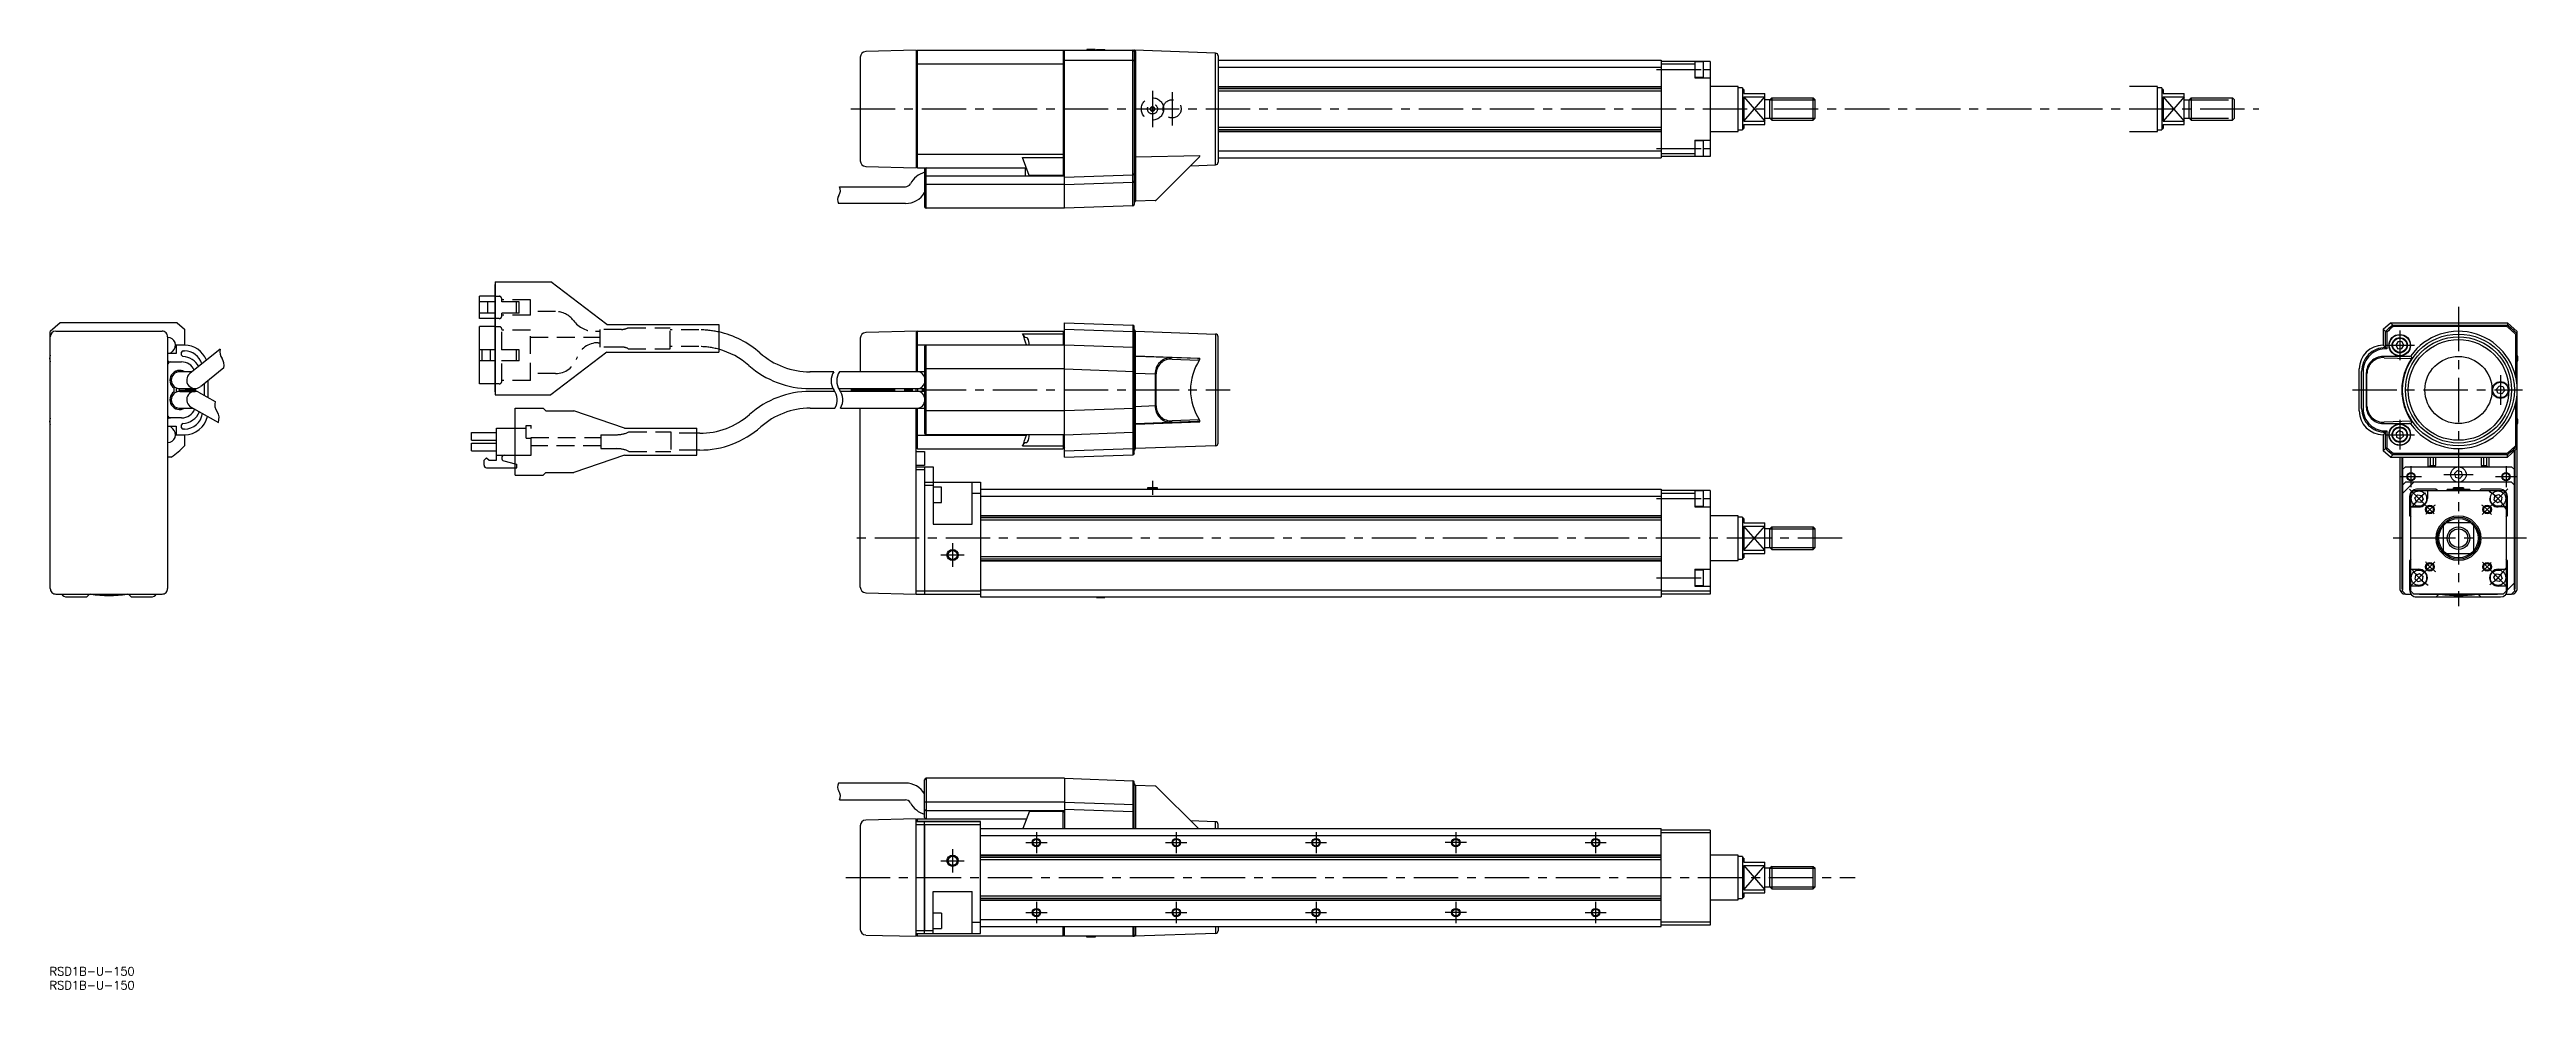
# Model space of a CAD drawing. Extents: x 0 to 886, y -8 to 328.
import ezdxf

# ---------------------------------------------------------------- set-up
doc = ezdxf.new("R2010")
doc.units = 0
doc.header["$LTSCALE"] = 0.5
for name, pattern in [('CENTER', [50.8, 31.75, -6.35, 6.35, -6.35]), ('DASHED', [19.05, 12.7, -6.35]), ('PHANTOM', [63.5, 31.75, -6.35, 6.35, -6.35, 6.35, -6.35])]:
    doc.linetypes.add(name, pattern=pattern)
for name, color, linetype in [('MSM_CENTER', 1, 'CENTER'), ('MSM_CONTINUOUS', 7, 'CONTINUOUS'), ('MSM_DASHED', 4, 'DASHED'), ('MSM_IMAGINARY', 6, 'PHANTOM'), ('MSM_NARROW', 5, 'CONTINUOUS'), ('MSM_PART_NUMBER', 7, 'CONTINUOUS')]:
    doc.layers.add(name, color=color, linetype=linetype)
doc.styles.get("Standard").update_dxf_attribs({"font": 'txt.shx', "height": 3, "bigfont": 'bigfont.shx'})

msp = doc.modelspace()

# ---------------------------------------------------------------- linework, layer by layer
at = {"layer": 'MSM_CENTER'}
for p, q in [((574.82, 320.99), (592.22, 320.99)), ((394.5, 313.39), (394.5, 300.31)), ((401.5, 312.84), (401.5, 300.92)), ((286.58, 306.85), (790.23, 306.85)), ((574.82, 292.71), (592.22, 292.71)), ((861.63, 236.07), (861.63, 129.07)), ((835.34, 222.37), (845.92, 222.37)), ((840.63, 227.66), (840.63, 217.08)), ((286.58, 206.37), (422.3, 206.37)), ((823.72, 206.37), (884.49, 206.37)), ((876.63, 211.66), (876.63, 201.08)), ((840.63, 195.66), (840.63, 185.08)), ((835.34, 190.37), (845.92, 190.37)), ((844.63, 179.16), (844.63, 171.58)), ((878.63, 179.16), (878.63, 171.58)), ((394.5, 173.87), (394.5, 168.87)), ((840.84, 175.37), (848.42, 175.37)), ((852.95, 162.05), (844.16, 170.84)), ((856.34, 176.12), (866.92, 176.12)), ((879.32, 171.06), (870.06, 161.8)), ((874.84, 175.37), (882.42, 175.37)), ((574.82, 167.52), (592.22, 167.52)), ((641.21, 153.37), (286.48, 153.37)), ((323, 151.56), (323, 143.18)), ((885.94, 153.37), (837.32, 153.37)), ((318.81, 147.37), (327.19, 147.37)), ((853.16, 144.9), (844.23, 135.97)), ((870.23, 144.78), (879.13, 135.88)), ((574.82, 139.23), (592.22, 139.23)), ((349.21, 44.5), (356.79, 44.5)), ((353, 48.29), (353, 40.71)), ((399.21, 44.5), (406.79, 44.5)), ((403, 48.29), (403, 40.71)), ((449.21, 44.5), (456.79, 44.5)), ((453, 48.29), (453, 40.71)), ((506.79, 44.5), (499.21, 44.5)), ((503, 48.29), (503, 40.71)), ((549.21, 44.5), (556.79, 44.5)), ((553, 48.29), (553, 40.71)), ((318.81, 38), (327.19, 38)), ((323, 42.19), (323, 33.81)), ((284.78, 32), (645.85, 32)), ((349.21, 19.5), (356.79, 19.5)), ((353, 23.29), (353, 15.71)), ((399.21, 19.5), (406.79, 19.5)), ((403, 23.29), (403, 15.71)), ((449.21, 19.5), (456.79, 19.5)), ((453, 23.29), (453, 15.71)), ((506.79, 19.5), (499.21, 19.5)), ((503, 23.29), (503, 15.71)), ((549.21, 19.5), (556.79, 19.5)), ((553, 23.29), (553, 15.71))]:
    msp.add_line(p, q, dxfattribs=at)
for radius, start, end in [(20, 126.21606, 146.00291), (20, 28.47773, 56.7106), (14.5, 125.11877, 144.05533), (14.5, 35.86848, 54.89611), (20, 213.83027, 237.33509), (14.5, 215.12577, 235.5238), (14.5, 305.11877, 323.76707), (20, 303.99132, 328.04326)]:
    msp.add_arc((861.63, 153.37), radius, start, end, dxfattribs=at)
at = {"layer": 'MSM_CONTINUOUS'}
for p, q in [((310, 327.85), (291.95, 327.37)), ((310.5, 327.85), (310, 327.35)), ((310, 327.85), (310, 285.85)), ((310.5, 285.85), (310.5, 327.85)), ((310.5, 327.85), (387.99, 327.85)), ((362.5, 327.85), (362.5, 283.05)), ((363, 327.35), (362.5, 327.85)), ((363, 271.35), (363, 327.85)), ((371, 328.1), (371, 327.85)), ((374, 328.1), (371, 328.1)), ((374, 328.1), (374, 327.85)), ((374.5, 328.1), (377.5, 328.1)), ((374.5, 327.85), (374.5, 328.1)), ((377.5, 327.85), (377.5, 328.1)), ((387.51, 327.85), (387.5, 327.85)), ((387.52, 272.2), (387.52, 327.85)), ((417.04, 326.83), (388.01, 327.85)), ((290, 325.38), (290, 288.32)), ((310.5, 323.01), (310, 322.84)), ((310.5, 323.01), (362.5, 323.01)), ((363, 322.84), (362.5, 323.01)), ((363, 324.34), (387.52, 324.34)), ((387.52, 324.34), (387.52, 324.34)), ((388, 327.35), (388, 272.7)), ((388.48, 327.36), (388.48, 273.86)), ((417.04, 286.86), (417.04, 326.83)), ((418, 325.83), (418, 287.86)), ((418, 324.35), (576.5, 324.35)), ((418, 321.85), (576.5, 321.85)), ((576.5, 324.35), (576.5, 289.35)), ((594, 323.85), (576.5, 323.85)), ((588.5, 322.85), (576.5, 322.85)), ((588.5, 323.85), (588.5, 317.99)), ((591.5, 323.74), (588.5, 323.74)), ((591.5, 323.74), (588.5, 323.74)), ((591.5, 323.74), (591.5, 318.24)), ((591.5, 320.99), (594, 320.99)), ((594, 323.85), (594, 289.85)), ((418, 314.93), (576.5, 314.93)), ((418, 314.79), (576.5, 314.79)), ((418, 314.2), (576.5, 314.2)), ((418, 313.37), (576.5, 313.37)), ((588.5, 318.24), (591.5, 318.24)), ((588.5, 318.24), (591.5, 318.24)), ((588.5, 317.99), (594, 317.99)), ((604, 314.85), (594, 314.85)), ((604, 306.85), (604, 314.85)), ((605.5, 314.35), (604, 314.35)), ((605.5, 314.35), (605.5, 299.35)), ((606, 313.85), (605.5, 313.85)), ((606, 313.85), (606, 312.35)), ((606, 312.35), (613.5, 312.35)), ((606, 311.18), (613.5, 311.18)), ((606, 311.18), (606, 302.52)), ((613.5, 301.35), (613.5, 312.35)), ((615.33, 310.17), (613.5, 310.17)), ((616, 310.85), (615.33, 310.17)), ((615.33, 303.52), (615.33, 310.17)), ((616, 310.85), (616, 302.85)), ((616, 310.85), (630.83, 310.85)), ((630.83, 302.85), (630.83, 310.85)), ((630.83, 310.85), (631.5, 310.17)), ((631.5, 303.52), (631.5, 310.17)), ((394.5, 307.71), (393.75, 307.28)), ((393.75, 307.28), (393.75, 306.41)), ((393.75, 306.41), (394.5, 305.98)), ((395.25, 307.28), (394.5, 307.71)), ((394.5, 305.98), (395.25, 306.41)), ((395.25, 306.41), (395.25, 307.28)), ((604, 298.85), (604, 306.85)), ((606, 302.52), (613.5, 302.52)), ((606, 301.35), (613.5, 301.35)), ((606, 301.35), (606, 299.85)), ((613.5, 303.52), (615.33, 303.52)), ((616, 302.85), (615.33, 303.52)), ((616, 302.85), (630.83, 302.85)), ((631.5, 303.52), (630.83, 302.85)), ((418, 300.33), (576.5, 300.33)), ((418, 299.49), (576.5, 299.49)), ((418, 298.91), (576.5, 298.91)), ((418, 298.76), (576.5, 298.76)), ((588.5, 295.71), (594, 295.71)), ((588.5, 295.71), (588.5, 289.85)), ((591.5, 295.46), (588.5, 295.46)), ((591.5, 295.46), (591.5, 289.96)), ((591.5, 292.71), (594, 292.71)), ((594, 298.85), (604, 298.85)), ((604, 299.35), (605.5, 299.35)), ((605.5, 299.85), (606, 299.85)), ((291.95, 286.32), (310, 285.85)), ((310.5, 290.68), (310, 290.85)), ((310, 286.35), (310.5, 285.85)), ((310.5, 290.68), (362.5, 290.68)), ((310.5, 285.85), (349.38, 285.85)), ((313, 285.35), (313, 271.85)), ((313.5, 271.35), (313.5, 285.85)), ((348.06, 289.48), (362.5, 289.48)), ((350.4, 283.05), (348.06, 289.48)), ((349, 285.85), (349, 282.85)), ((362.5, 290.68), (363, 290.85)), ((362.5, 289.48), (363, 289.81)), ((363, 283.55), (362.5, 283.05)), ((388.48, 289.77), (411.47, 290.19)), ((411.32, 289.77), (395.8, 274.25)), ((408.1, 286.55), (417.04, 286.86)), ((418, 291.85), (576.5, 291.85)), ((418, 289.35), (576.5, 289.35)), ((588.5, 290.85), (576.5, 290.85)), ((594, 289.85), (576.5, 289.85)), ((588.5, 289.96), (591.5, 289.96)), ((282.53, 279.05), (306.14, 279.05)), ((363, 279.85), (313, 279.85)), ((363, 282.85), (313.5, 282.85)), ((362.5, 283.05), (350.4, 283.05)), ((361.1, 282.85), (361.1, 283.05)), ((363, 282.48), (387.52, 283.33)), ((363, 279.84), (387.52, 280.7)), ((363, 279.85), (387.52, 280.7)), ((387.53, 283.33), (387.52, 283.33)), ((387.52, 280.7), (388, 280.7)), ((387.52, 280.7), (387.52, 280.7)), ((387.52, 280.7), (387.53, 280.7)), ((306.14, 273.05), (282.22, 273.05)), ((363, 271.35), (313.5, 271.35)), ((387.52, 272.2), (363, 271.35)), ((395.47, 274.11), (388.48, 273.86)), ((159.36, 239.87), (153.77, 239.87)), ((153.77, 231.87), (153.77, 239.87)), ((159.36, 245.07), (159.36, 204.67)), ((159.36, 245.07), (179.36, 245.07)), ((159.36, 205.67), (159.36, 244.07)), ((199.36, 229.82), (179.36, 245.07)), ((3.75, 230.37), (0.25, 227.25)), ((45.62, 230.37), (3.75, 230.37)), ((45.62, 230.37), (48.25, 228.13)), ((159.36, 237.87), (153.77, 237.87)), ((159.36, 233.87), (153.77, 233.87)), ((159.36, 231.87), (153.77, 231.87)), ((156.77, 233.87), (156.77, 237.87)), ((363, 182.37), (363, 230.37)), ((363, 230.37), (387.52, 229.52)), ((834.63, 228.13), (837.26, 230.37)), ((837.26, 230.37), (879.13, 230.37)), ((837.26, 230.37), (838.12, 229.52)), ((879.13, 230.37), (882.63, 227.25)), ((879.13, 230.37), (879.13, 229.52)), ((0.25, 135.37), (0.25, 227.25)), ((2.25, 227.37), (40.25, 227.37)), ((42.25, 225.38), (42.25, 135.37)), ((48.25, 222.37), (45.25, 222.37)), ((45.25, 222.37), (45.25, 219.37)), ((48.25, 228.13), (48.25, 222.37)), ((153.77, 208.52), (153.77, 229.02)), ((159.36, 229.02), (153.77, 229.02)), ((199.36, 229.82), (239.36, 229.82)), ((239.36, 229.82), (239.36, 219.92)), ((290, 224.9), (290, 212.87)), ((310.5, 227.37), (291.95, 226.9)), ((310.5, 227.37), (310, 226.87)), ((310, 226.87), (310, 212.87)), ((310, 222.37), (310.5, 222.54)), ((310.5, 212.87), (310.5, 227.37)), ((310.5, 227.37), (362.5, 227.37)), ((310.5, 222.54), (349.38, 222.54)), ((313, 221.88), (313, 190.87)), ((363, 222.37), (313.5, 222.37)), ((313.5, 190.37), (313.5, 222.37)), ((348.06, 226.39), (362.5, 226.39)), ((348.06, 226.39), (348.34, 225.84)), ((348.34, 225.84), (348.66, 225.44)), ((348.66, 225.44), (348.99, 225.22)), ((348.99, 225.22), (349.52, 225.15)), ((349.38, 222.37), (349.38, 222.54)), ((349.52, 225.15), (349.7, 225.04)), ((349.7, 225.04), (349.78, 224.94)), ((362.5, 227.37), (362.5, 222.37)), ((362.5, 227.37), (363, 226.87)), ((362.5, 226.39), (363, 226.01)), ((362.5, 225.17), (363, 224.67)), ((363, 228.13), (387.52, 227.27)), ((387.52, 221.52), (363, 222.37)), ((387.52, 229.52), (387.52, 183.23)), ((387.52, 229.52), (387.53, 229.52)), ((387.53, 227.27), (387.52, 227.27)), ((388, 183.65), (388, 229.02)), ((388.48, 227.36), (417.04, 226.36)), ((388.48, 185.39), (388.48, 227.36)), ((417.04, 226.36), (417.04, 186.39)), ((418, 187.39), (418, 225.36)), ((834.63, 228.13), (834.63, 222.37)), ((834.63, 228.13), (835.49, 227.27)), ((834.63, 222.37), (835.99, 221.02)), ((835.48, 221.52), (835.49, 221.52)), ((835.49, 221.52), (835.49, 227.27)), ((835.99, 227.06), (835.49, 227.27)), ((835.99, 227.06), (835.99, 221.02)), ((838.12, 229.52), (879.13, 229.52)), ((838.12, 229.52), (838.29, 229.02)), ((878.96, 229.02), (838.29, 229.02)), ((839.89, 223.61), (839.19, 222.35)), ((839.19, 222.35), (839.93, 221.11)), ((841.33, 223.64), (839.89, 223.61)), ((842.07, 222.4), (841.33, 223.64)), ((841.37, 221.14), (842.07, 222.4)), ((879.13, 229.52), (878.96, 229.02)), ((882.13, 226.19), (882.63, 226.39)), ((882.13, 212.85), (882.13, 226.19)), ((882.63, 135.37), (882.63, 227.25)), ((45.25, 219.37), (42.25, 219.37)), ((42.75, 216.37), (47.25, 216.37)), ((45.45, 212.67), (45.45, 213.2)), ((46.45, 212.87), (46.45, 213.37)), ((50.99, 212.87), (46.55, 212.87)), ((47.25, 218.86), (47.25, 219.87)), ((47.75, 220.37), (48.25, 220.37)), ((60.98, 220.95), (50.16, 212.21)), ((62.33, 214.33), (53.94, 207.54)), ((159.36, 220.77), (153.77, 220.77)), ((159.36, 216.77), (153.77, 216.77)), ((154.77, 216.77), (154.77, 220.77)), ((157.77, 216.77), (157.77, 220.77)), ((199.36, 219.92), (179.36, 204.67)), ((199.36, 219.92), (239.36, 219.92)), ((271.95, 212.87), (271.97, 212.87)), ((280.49, 212.87), (272, 212.87)), ((313, 212.87), (282.5, 212.87)), ((363.15, 213.87), (313, 213.87)), ((363, 213.88), (388, 213.01)), ((388.48, 218.57), (411.47, 217.77)), ((410.63, 217.58), (388.48, 218.36)), ((401.5, 217.42), (410.96, 217.08)), ((410.96, 217.08), (411.32, 217.14)), ((826.13, 198.87), (826.13, 213.87)), ((826.99, 199.73), (826.99, 213.02)), ((827.49, 213.02), (827.49, 199.73)), ((844.15, 218.36), (834.64, 218.36)), ((835.09, 217.91), (844.55, 217.58)), ((839.93, 221.11), (841.37, 221.14)), ((844.55, 218.57), (844.98, 217.77)), ((44.55, 205.75), (44.55, 207)), ((45.45, 205.67), (45.45, 207.08)), ((46.45, 205.87), (46.45, 206.88)), ((52.25, 206.12), (46.45, 206.12)), ((46.55, 206.87), (52.05, 206.87)), ((46.55, 205.87), (52.05, 205.87)), ((48.55, 206.62), (48.55, 206.87)), ((52.25, 206.62), (48.55, 206.62)), ((50.75, 206.62), (50.75, 206.12)), ((52.25, 206.88), (52.25, 205.87)), ((53.32, 205.59), (59.26, 202.27)), ((55.25, 208.6), (55.25, 204.51)), ((56.75, 203.67), (56.75, 209.82)), ((159.36, 208.52), (153.77, 208.52)), ((159.36, 204.67), (179.36, 204.67)), ((272, 206.87), (271.97, 206.87)), ((272, 206.87), (280.22, 206.87)), ((280.84, 205.87), (272, 205.87)), ((282.22, 206.87), (313, 206.87)), ((313, 205.87), (282.85, 205.87)), ((290, 205.87), (290, 206.87)), ((310, 205.87), (310, 206.87)), ((310.5, 206.87), (310.5, 205.87)), ((388, 212.38), (395.8, 212.11)), ((395.47, 212.12), (395.47, 200.63)), ((395.8, 200.63), (395.8, 212.12)), ((828.65, 212.36), (828.65, 200.39)), ((828.89, 200.63), (828.89, 212.12)), ((876.14, 207.77), (875.18, 206.65)), ((875.67, 205.25), (875.18, 206.65)), ((877.12, 204.98), (875.67, 205.25)), ((877.59, 207.5), (876.14, 207.77)), ((877.12, 204.98), (878.08, 206.1)), ((877.59, 207.5), (878.08, 206.1)), ((882.13, 206.37), (882.13, 206.37)), ((47.25, 196.37), (42.75, 196.37)), ((45.45, 199.55), (45.45, 200.08)), ((46.45, 199.38), (46.45, 199.88)), ((46.55, 199.87), (51.27, 199.87)), ((50.47, 200.32), (60.38, 194.78)), ((166.54, 175.88), (166.54, 199.88)), ((166.54, 199.88), (176.54, 199.88)), ((177.54, 198.88), (176.54, 199.88)), ((177.54, 198.88), (187.54, 198.88)), ((205.68, 192.68), (187.54, 198.88)), ((272.02, 199.87), (280.92, 199.87)), ((282.93, 199.87), (313, 199.87)), ((290, 135.84), (290, 199.62)), ((310, 133.37), (310, 199.62)), ((310.5, 185.37), (310.5, 199.87)), ((363.15, 198.87), (313, 198.87)), ((388, 199.74), (363, 198.87)), ((395.8, 200.64), (388, 200.37)), ((388.48, 194.39), (410.63, 195.16)), ((388.48, 194.18), (411.47, 194.98)), ((410.96, 195.66), (401.5, 195.33)), ((411.32, 195.61), (410.96, 195.66)), ((844.55, 195.16), (835.09, 194.83)), ((844.55, 194.18), (844.98, 194.98)), ((882.13, 186.56), (882.13, 199.9)), ((42.25, 193.37), (45.25, 193.37)), ((45.25, 193.37), (45.25, 190.37)), ((45.25, 190.37), (48.25, 190.37)), ((47.25, 192.87), (47.25, 193.89)), ((48.25, 192.37), (47.75, 192.37)), ((48.25, 190.37), (48.25, 186.37)), ((150.91, 191.12), (159.91, 191.12)), ((150.91, 188.42), (150.91, 191.12)), ((150.91, 188.42), (159.91, 188.42)), ((150.91, 184.64), (150.91, 187.34)), ((150.91, 187.34), (159.91, 187.34)), ((159.91, 192.74), (166.54, 192.74)), ((159.91, 181.22), (159.91, 192.74)), ((205.68, 192.68), (231.54, 192.68)), ((231.54, 183.08), (231.54, 192.68)), ((232.55, 190.88), (231.54, 190.88)), ((310, 190.38), (310.5, 190.21)), ((310.5, 190.21), (349.38, 190.21)), ((363, 190.37), (313.5, 190.37)), ((348.06, 186.36), (348.34, 186.91)), ((348.06, 186.36), (362.5, 186.36)), ((348.34, 186.91), (348.66, 187.31)), ((348.66, 187.31), (348.99, 187.53)), ((348.99, 187.53), (349.52, 187.6)), ((349.38, 190.21), (349.38, 190.37)), ((349.52, 187.6), (349.7, 187.71)), ((349.7, 187.71), (349.78, 187.81)), ((362.5, 190.37), (362.5, 185.37)), ((363, 188.07), (362.5, 187.57)), ((363, 186.74), (362.5, 186.36)), ((363, 190.37), (387.52, 191.23)), ((417.04, 186.39), (388.48, 185.39)), ((835.99, 191.73), (834.63, 190.37)), ((834.63, 190.37), (834.63, 184.62)), ((834.64, 194.39), (844.15, 194.39)), ((835.49, 191.23), (835.48, 191.23)), ((835.49, 185.48), (835.49, 191.23)), ((835.99, 191.73), (835.99, 185.69)), ((840.44, 191.8), (839.29, 190.92)), ((839.29, 190.92), (839.49, 189.49)), ((839.49, 189.49), (840.83, 188.94)), ((841.77, 191.26), (840.44, 191.8)), ((840.83, 188.94), (841.97, 189.83)), ((841.97, 189.83), (841.77, 191.26)), ((882.13, 186.56), (882.63, 186.36)), ((43.53, 182.37), (42.25, 182.37)), ((150.91, 184.64), (159.91, 184.64)), ((156.31, 182.12), (155.41, 181.22)), ((155.41, 179.42), (155.41, 181.22)), ((156.31, 182.12), (157.21, 181.22)), ((156.31, 178.52), (166.54, 178.52)), ((157.21, 181.22), (159.91, 181.22)), ((159.91, 183.02), (166.54, 183.02)), ((162.47, 181.02), (166.54, 179.98)), ((205.68, 183.08), (187.54, 176.88)), ((205.68, 183.08), (231.54, 183.08)), ((232.55, 184.88), (231.54, 184.88)), ((310, 185.87), (310.5, 185.37)), ((310, 184.37), (313, 184.37)), ((313, 179.37), (310, 179.37)), ((310, 178.87), (316, 178.87)), ((310, 177.87), (313, 177.87)), ((310.5, 185.37), (362.5, 185.37)), ((313, 184.37), (313, 179.37)), ((313, 178.87), (313, 133.37)), ((316, 178.87), (316, 158.37)), ((363, 185.87), (362.5, 185.37)), ((363, 185.87), (363, 185.87)), ((363, 184.62), (387.52, 185.48)), ((363, 182.37), (387.52, 183.23)), ((387.52, 185.48), (387.53, 185.48)), ((387.53, 183.23), (387.52, 183.23)), ((834.63, 184.62), (835.49, 185.48)), ((837.26, 182.37), (834.63, 184.62)), ((835.99, 185.69), (835.49, 185.48)), ((837.26, 182.37), (838.12, 183.23)), ((837.26, 182.37), (879.13, 182.37)), ((838.29, 183.73), (838.12, 183.23)), ((879.13, 183.23), (838.12, 183.23)), ((838.29, 183.73), (878.96, 183.73)), ((840.63, 182.37), (840.63, 135.37)), ((841.53, 135.27), (841.53, 182.37)), ((841.55, 182.37), (841.55, 179.41)), ((841.55, 179.41), (841.59, 179.37)), ((841.55, 179.41), (841.63, 179.41)), ((841.59, 179.37), (841.59, 171.37)), ((841.63, 179.37), (841.59, 179.37)), ((841.63, 134.37), (841.63, 182.37)), ((841.63, 177.87), (842.63, 178.87)), ((842.63, 178.87), (880.63, 178.87)), ((850.63, 182.37), (850.63, 178.87)), ((851.58, 179.37), (851.08, 178.87)), ((851.58, 179.37), (851.58, 182.37)), ((851.58, 179.37), (853.58, 179.37)), ((852.58, 182.37), (852.58, 179.37)), ((853.13, 178.87), (853.13, 179.37)), ((853.58, 179.37), (853.58, 182.37)), ((861.22, 177.54), (860.19, 176.47)), ((861.22, 177.54), (862.65, 177.19)), ((863.07, 175.78), (862.65, 177.19)), ((869.68, 182.37), (869.68, 179.37)), ((869.68, 179.37), (871.68, 179.37)), ((870.13, 179.37), (870.13, 178.87)), ((870.68, 179.37), (870.68, 182.37)), ((871.68, 182.37), (871.68, 179.37)), ((871.68, 179.37), (872.18, 178.87)), ((872.63, 178.87), (872.63, 182.37)), ((878.96, 183.73), (879.13, 183.23)), ((882.63, 185.5), (879.13, 182.37)), ((879.13, 182.37), (879.13, 183.23)), ((880.63, 178.87), (881.63, 177.87)), ((881.63, 184.61), (881.64, 134.37)), ((881.63, 179.41), (881.71, 179.41)), ((881.67, 179.37), (881.63, 179.37)), ((881.67, 179.37), (881.71, 179.41)), ((881.67, 171.37), (881.67, 179.37)), ((881.71, 179.41), (881.71, 184.68)), ((881.73, 184.7), (881.73, 135.27)), ((166.54, 175.88), (176.54, 175.88)), ((177.54, 176.88), (176.54, 175.88)), ((177.54, 176.88), (187.54, 176.88)), ((313, 173.37), (333, 173.37)), ((313, 172.37), (316, 172.37)), ((319, 171.62), (316, 171.62)), ((319, 166.12), (319, 171.62)), ((330, 158.37), (330, 173.37)), ((333, 169.37), (330, 169.37)), ((333, 173.37), (333, 132.37)), ((333, 170.87), (576.5, 170.87)), ((333, 168.37), (576.5, 168.37)), ((391.83, 170.87), (392.7, 170.97)), ((396.3, 171.37), (392.7, 171.37)), ((392.7, 171.37), (392.7, 170.97)), ((392.7, 170.97), (396.3, 170.97)), ((396.3, 170.97), (396.3, 171.37)), ((396.3, 170.97), (397.17, 170.87)), ((576.5, 170.87), (576.5, 132.37)), ((594, 170.37), (576.5, 170.37)), ((588.5, 169.37), (576.5, 169.37)), ((588.5, 170.37), (588.5, 164.52)), ((591.5, 170.27), (588.5, 170.27)), ((591.5, 170.27), (591.5, 164.77)), ((594, 170.37), (594, 133.37)), ((841.59, 171.37), (841.55, 171.33)), ((841.55, 171.33), (841.55, 135.29)), ((841.63, 171.33), (841.55, 171.33)), ((841.59, 171.37), (841.63, 171.37)), ((845.64, 173.37), (841.63, 169.37)), ((841.63, 172.37), (842.63, 173.37)), ((845.63, 173.37), (842.63, 173.37)), ((844.13, 168.37), (844.13, 161.46)), ((844.63, 169.37), (845.63, 170.37)), ((844.63, 134.37), (844.63, 169.37)), ((880.63, 173.37), (845.63, 173.37)), ((845.63, 170.37), (877.63, 170.37)), ((846.03, 167.76), (846.97, 168.9)), ((853.55, 170.87), (846.63, 170.87)), ((846.97, 168.9), (848.43, 168.66)), ((848.43, 168.66), (848.95, 167.27)), ((850.49, 170.37), (850.49, 167.52)), ((854.13, 170.37), (853.69, 170.82)), ((857.63, 170.72), (859.83, 170.97)), ((857.67, 170.37), (857.63, 170.72)), ((865.63, 170.72), (857.63, 170.72)), ((859.83, 170.97), (859.83, 171.37)), ((863.43, 171.37), (859.83, 171.37)), ((863.43, 170.97), (859.83, 170.97)), ((860.19, 176.47), (860.61, 175.06)), ((862.05, 174.71), (860.61, 175.06)), ((863.07, 175.78), (862.05, 174.71)), ((863.43, 171.37), (863.43, 170.97)), ((863.43, 170.97), (865.63, 170.72)), ((865.63, 170.72), (865.59, 170.37)), ((869.13, 170.37), (869.57, 170.82)), ((876.63, 170.87), (869.71, 170.87)), ((874.39, 167), (874.63, 168.46)), ((874.63, 168.46), (876.02, 168.97)), ((876.02, 168.97), (877.16, 168.03)), ((877.63, 170.37), (878.63, 169.37)), ((878.63, 169.37), (878.63, 134.37)), ((879.13, 161.46), (879.13, 168.37)), ((881.63, 172.37), (880.63, 173.37)), ((881.67, 171.37), (881.63, 171.37)), ((881.71, 171.33), (881.63, 171.33)), ((881.71, 171.33), (881.67, 171.37)), ((881.71, 135.29), (881.71, 175.37)), ((316, 166.12), (319, 166.12)), ((333, 161.46), (576.5, 161.46)), ((333, 161.32), (576.5, 161.32)), ((333, 160.73), (576.5, 160.73)), ((333, 159.89), (576.5, 159.89)), ((588.5, 164.77), (591.5, 164.77)), ((588.5, 164.52), (594, 164.52)), ((591.5, 167.52), (594, 167.52)), ((604, 161.37), (594, 161.37)), ((604, 145.37), (604, 161.37)), ((605.5, 160.87), (604, 160.87)), ((605.5, 160.87), (605.5, 145.87)), ((606, 160.37), (605.5, 160.37)), ((606, 160.37), (606, 158.87)), ((844.18, 161.31), (844.62, 160.87)), ((844.19, 161.32), (844.63, 160.87)), ((847.48, 164.51), (844.62, 164.51)), ((847.49, 164.52), (844.63, 164.52)), ((846.55, 166.38), (846.03, 167.76)), ((848, 166.13), (846.55, 166.38)), ((848.95, 167.27), (848, 166.13)), ((875.53, 166.06), (874.39, 167)), ((876.91, 166.57), (875.53, 166.06)), ((878.63, 164.52), (875.77, 164.52)), ((877.16, 168.03), (876.91, 166.57)), ((878.63, 160.87), (879.07, 161.32)), ((316, 158.37), (330, 158.37)), ((606, 158.87), (613.5, 158.87)), ((606, 157.7), (613.5, 157.7)), ((606, 157.7), (606, 149.04)), ((613.5, 147.87), (613.5, 158.87)), ((615.33, 156.7), (613.5, 156.7)), ((616, 157.37), (615.33, 156.7)), ((615.33, 150.05), (615.33, 156.7)), ((616, 157.37), (616, 149.37)), ((616, 157.37), (630.83, 157.37)), ((630.83, 149.37), (630.83, 157.37)), ((630.83, 157.37), (631.5, 156.7)), ((631.5, 150.05), (631.5, 156.7)), ((856.13, 157.7), (856.13, 149.04)), ((865.96, 158.87), (857.3, 158.87)), ((867.13, 149.04), (867.13, 157.7)), ((333, 146.85), (576.5, 146.85)), ((333, 146.02), (576.5, 146.02)), ((333, 145.43), (576.5, 145.43)), ((333, 145.29), (576.5, 145.29)), ((588.5, 142.23), (594, 142.23)), ((588.5, 142.23), (588.5, 136.23)), ((591.5, 141.98), (588.5, 141.98)), ((591.5, 141.98), (588.5, 141.98)), ((591.5, 141.98), (591.5, 136.48)), ((591.5, 141.98), (591.5, 136.48)), ((594, 145.37), (604, 145.37)), ((604, 145.87), (605.5, 145.87)), ((605.5, 146.37), (606, 146.37)), ((606, 149.04), (613.5, 149.04)), ((606, 147.87), (613.5, 147.87)), ((606, 147.87), (606, 146.37)), ((613.5, 150.05), (615.33, 150.05)), ((616, 149.37), (615.33, 150.05)), ((616, 149.37), (630.83, 149.37)), ((631.5, 150.05), (630.83, 149.37)), ((844.13, 145.29), (844.13, 134.87)), ((844.63, 145.87), (844.19, 145.43)), ((844.63, 142.23), (847.49, 142.23)), ((857.3, 147.87), (865.96, 147.87)), ((875.77, 142.23), (878.63, 142.23)), ((879.07, 145.43), (878.63, 145.87)), ((879.13, 134.87), (879.13, 145.29)), ((2.25, 133.37), (40.25, 133.37)), ((13.89, 133.02), (13.31, 132.43)), ((29.19, 132.43), (28.61, 133.02)), ((291.95, 133.85), (310, 133.37)), ((333, 134.37), (310, 134.37)), ((310, 133.37), (333, 133.37)), ((333, 134.87), (576.5, 134.87)), ((594, 134.37), (576.5, 134.37)), ((594, 133.37), (576.5, 133.37)), ((588.5, 136.48), (591.5, 136.48)), ((588.5, 136.48), (591.5, 136.48)), ((588.5, 136.23), (594, 136.23)), ((841.63, 134.37), (842.63, 133.37)), ((842.63, 133.37), (844.65, 133.37)), ((847.49, 136.23), (844.63, 136.23)), ((845.63, 133.37), (844.63, 134.37)), ((877.63, 133.37), (845.63, 133.37)), ((846.1, 138.72), (846.35, 140.17)), ((847.24, 137.78), (846.1, 138.72)), ((846.35, 140.17), (847.74, 140.69)), ((848.63, 138.29), (847.24, 137.78)), ((847.63, 133.37), (875.63, 133.37)), ((847.74, 140.69), (848.87, 139.75)), ((848.87, 139.75), (848.63, 138.29)), ((853.69, 132.43), (854.27, 133.02)), ((855.32, 133.27), (854.72, 133.27)), ((854.82, 133.3), (855.15, 133.3)), ((868.55, 133.27), (867.94, 133.27)), ((868.12, 133.3), (868.44, 133.3)), ((868.99, 133.02), (869.57, 132.43)), ((874.32, 139.48), (875.26, 140.62)), ((874.83, 138.09), (874.32, 139.48)), ((876.29, 137.85), (874.83, 138.09)), ((875.26, 140.62), (876.71, 140.37)), ((878.63, 136.23), (875.77, 136.23)), ((877.23, 138.99), (876.29, 137.85)), ((876.71, 140.37), (877.23, 138.99)), ((878.63, 134.37), (877.63, 133.37)), ((878.63, 133.37), (880.63, 133.37)), ((879.14, 134.87), (881.64, 137.37)), ((881.63, 134.37), (880.63, 133.37)), ((6.25, 132.37), (13.17, 132.37)), ((29.33, 132.37), (36.25, 132.37)), ((333, 132.37), (576.5, 132.37)), ((374.5, 132.37), (374.5, 132.12)), ((374.5, 132.12), (374.5, 132.37)), ((374.5, 132.12), (377.5, 132.12)), ((377.5, 132.12), (374.5, 132.12)), ((377.5, 132.37), (377.5, 132.12)), ((377.5, 132.12), (377.5, 132.37)), ((387.51, 132.37), (387.5, 132.37)), ((846.63, 132.37), (876.63, 132.37)), ((306.14, 65.8), (282.22, 65.8)), ((313, 53.5), (313, 67)), ((363, 67.5), (313.5, 67.5)), ((313.5, 67.5), (313.5, 53)), ((363, 67.5), (387.52, 66.64)), ((363, 67.5), (363, 49.5)), ((387.52, 66.64), (387.52, 49.5)), ((388, 49.5), (388, 66.14)), ((395.47, 64.74), (388.48, 64.98)), ((388.48, 64.98), (388.48, 49.5)), ((410.9, 49.5), (395.8, 64.59)), ((282.53, 59.8), (306.14, 59.8)), ((363, 59), (313, 59)), ((313.5, 56), (363, 56)), ((350.47, 55.8), (348.18, 49.5)), ((350.47, 55.8), (362.5, 55.8)), ((361.1, 56), (361.1, 55.8)), ((362.5, 49.5), (362.5, 55.8)), ((362.5, 55.8), (363, 55.3)), ((363, 59.01), (388, 58.13)), ((387.52, 55.51), (363, 56.37)), ((290, 50.53), (290, 13.47)), ((310, 53), (291.95, 52.53)), ((310, 11), (310, 53)), ((310, 52.5), (310.5, 53)), ((333, 52), (310, 52)), ((310, 52), (333, 52)), ((310, 51), (333, 51)), ((310.5, 53), (349.46, 53)), ((310.5, 52), (310.5, 53)), ((313, 12), (313, 52)), ((313, 51), (313, 13)), ((333, 12), (333, 52)), ((333, 49.5), (576.5, 49.5)), ((333, 47), (576.5, 47)), ((417.04, 51.99), (408.1, 52.3)), ((417.04, 49.5), (417.04, 51.99)), ((418, 49.5), (418, 50.99)), ((576.5, 14.5), (576.5, 49.5)), ((594, 49), (576.5, 49)), ((594, 48), (576.5, 48)), ((594, 49), (594, 15)), ((333, 40.08), (576.5, 40.08)), ((333, 39.94), (576.5, 39.94)), ((333, 39.36), (576.5, 39.36)), ((333, 38.52), (576.5, 38.52)), ((604, 40), (594, 40)), ((604, 24), (604, 40)), ((605.5, 39.5), (604, 39.5)), ((605.5, 39.5), (605.5, 24.5)), ((606, 39), (605.5, 39)), ((606, 39), (606, 37.5)), ((606, 37.5), (613.5, 37.5)), ((606, 36.33), (613.5, 36.33)), ((606, 36.33), (606, 27.67)), ((613.5, 26.5), (613.5, 37.5)), ((616, 36), (615.33, 35.32)), ((616, 36), (616, 28)), ((616, 36), (630.83, 36)), ((630.83, 28), (630.83, 36)), ((630.83, 36), (631.5, 35.32)), ((316, 27), (330, 27)), ((316, 12), (316, 27)), ((330, 12), (330, 27)), ((606, 27.67), (613.5, 27.67)), ((615.33, 35.32), (613.5, 35.32)), ((613.5, 28.68), (615.33, 28.68)), ((615.33, 28.68), (615.33, 35.32)), ((616, 28), (615.33, 28.68)), ((616, 28), (630.83, 28)), ((631.5, 28.68), (630.83, 28)), ((631.5, 28.68), (631.5, 35.32)), ((319, 19.25), (316, 19.25)), ((319, 19.25), (319, 13.75)), ((333, 25.48), (576.5, 25.48)), ((333, 24.64), (576.5, 24.64)), ((333, 24.06), (576.5, 24.06)), ((333, 23.92), (576.5, 23.92)), ((594, 24), (604, 24)), ((604, 24.5), (605.5, 24.5)), ((605.5, 25), (606, 25)), ((606, 26.5), (613.5, 26.5)), ((606, 26.5), (606, 25)), ((291.95, 11.47), (310, 11)), ((316, 13), (310, 13)), ((310, 12), (333, 12)), ((310.5, 11), (310, 11.5)), ((310.5, 11), (310.5, 12)), ((362.5, 11), (310.5, 11)), ((316, 13.75), (319, 13.75)), ((330, 16), (333, 16)), ((333, 17), (576.5, 17)), ((333, 14.5), (576.5, 14.5)), ((362.5, 11), (362.5, 14.5)), ((363, 11.5), (362.5, 11)), ((363, 11), (363, 14.5)), ((388.01, 11), (363, 11)), ((371, 10.75), (371, 11)), ((374, 10.75), (371, 10.75)), ((374, 11), (374, 10.75)), ((387.52, 14.5), (387.51, 11)), ((388, 11.5), (388, 14.5)), ((417.04, 12.01), (388.01, 11)), ((388.48, 14.5), (388.48, 11.49)), ((417.04, 14.5), (417.04, 12.01)), ((418, 14.5), (418, 13.01)), ((594, 16), (576.5, 16)), ((594, 15), (576.5, 15))]:
    msp.add_line(p, q, dxfattribs=at)
for centre, radius in [((394.5, 306.85), 0.75), ((840.63, 222.37), 3.85), ((840.63, 222.37), 3.75), ((840.63, 222.37), 2.75), ((840.63, 222.37), 2.55), ((861.63, 206.37), 19.99), ((861.63, 206.37), 18.99), ((861.63, 206.37), 18), ((861.63, 206.37), 12), ((876.63, 206.37), 3), ((876.63, 206.37), 2.75), ((840.63, 190.37), 3.85), ((840.63, 190.37), 3.75), ((840.63, 190.37), 2.75), ((840.63, 190.37), 2.55), ((861.63, 176.12), 2.75), ((844.63, 175.37), 1.23), ((847.49, 167.52), 2.75), ((875.77, 167.52), 2.75), ((878.63, 175.37), 1.23), ((851.38, 163.63), 1.23), ((861.63, 153.37), 8), ((861.63, 153.37), 7.5), ((861.63, 153.37), 7), ((871.88, 163.63), 1.23), ((861.63, 153.37), 4), ((323, 147.37), 1.62), ((847.49, 139.23), 2.75), ((851.38, 143.12), 1.23), ((871.88, 143.12), 1.23), ((875.77, 139.23), 2.75), ((353, 44.5), 1.23), ((403, 44.5), 1.23), ((453, 44.5), 1.23), ((503, 44.5), 1.23), ((553, 44.5), 1.23), ((323, 38), 1.62), ((353, 19.5), 1.23), ((403, 19.5), 1.23), ((453, 19.5), 1.23), ((503, 19.5), 1.23), ((553, 19.5), 1.23)]:
    msp.add_circle(centre, radius, dxfattribs=at)
for centre, radius, start, end in [((387.5, 327.35), 0.5, 0.96385, 88.57922), ((387.64, 327.35), 0.495, 29.69669, 89.91419), ((388, 327.73), 0.121, 64.89799, 91.56142), ((387.99, 327.34), 0.51, 88.19389, 89.991), ((387.74, 326.79), 1.09, 56.26887, 76.15973), ((387.98, 327.75), 0.105, 353.66504, 51.37115), ((292, 325.38), 2, 91.5, 180), ((387.51, 323.84), 0.5, 8.44663, 88.57922), ((388.46, 327.35), 0.455, 147.68485, 180.87931), ((386.84, 327.78), 1.24, 351.48408, 358.19729), ((388.5, 327.86), 0.502, 211.62904, 268.27054), ((388, 327.36), 0.482, 0.18847, 44.49692), ((417, 325.83), 1, 0.00007, 87.99997), ((292, 288.32), 2, 180, 268.5), ((315.37, 276.05), 8.5, 106.168, 151.56311), ((313.5, 285.35), 0.5, 90, 180), ((387.5, 283.83), 0.5, 272.86849, 359.8068), ((388.46, 289.31), 0.457, 86.45668, 173.79002), ((411.02, 290.11), 0.455, 311.3138, 10.42688), ((417, 287.86), 1, 272, 0), ((306.14, 281.05), 2, 270, 331.56311), ((306.14, 281.05), 8, 270, 329.12384), ((313.5, 282.35), 0.5, 90, 180), ((387.5, 281.2), 0.5, 272.86849, 359.8068), ((313.5, 271.85), 0.5, 180, 270), ((387.5, 272.7), 0.5, 272, 0), ((388.5, 273.36), 0.5, 92, 180), ((395.45, 274.61), 0.5, 272, 315), ((2.25, 225.38), 2, 89.99187, 179.97763), ((40.25, 225.38), 2, 359.99187, 90.00813), ((42.25, 222.37), 2.8, 309.86834, 90.00001), ((48.25, 213.87), 8.5, 21.84546, 90), ((232.28, 194.87), 33, 48.59038, 77.60702), ((292, 224.9), 2, 91.5, 180), ((313.5, 221.87), 0.5, 90, 180), ((317.53, 213.76), 33.04, 15.40908, 22.47585), ((346.67, 222.83), 3.76, 353.03387, 34.11798), ((387.5, 229.02), 0.5, 0.04086, 87.9593), ((387.59, 226.78), 0.498, 34.12667, 98.13514), ((387.5, 221.02), 0.5, 0, 88), ((388.5, 227.86), 0.5, 180, 268), ((417, 225.36), 1, 0, 88), ((834.63, 213.87), 8.5, 90.03492, 179.96509), ((835.48, 213.02), 8.49, 89.95643, 180.00864), ((855.6, 206.41), 28.97, 127.11963, 133.95185), ((855.61, 206.39), 28.5, 127.44562, 133.52489), ((861.64, 206.36), 20.99, 0.0356, 144.45392), ((861.63, 206.39), 28.5, 44.00394, 52.55412), ((861.6, 206.36), 29.05, 43.61483, 52.88716), ((2.75, 217.62), 2.75, 155.37997, 204.62003), ((42.75, 216.87), 0.5, 180, 270), ((43.25, 215.37), 1, 90, 180), ((46.55, 209.87), 3.5, 58.99728, 235.1501), ((47.25, 216.39), 5, 129.86834, 143.32106), ((46.55, 209.87), 3, 90, 270), ((47.75, 219.87), 0.5, 90, 180), ((47.75, 218.86), 0.5, 180, 266.17745), ((47.25, 211.37), 5, 25.2508, 90), ((47.25, 211.37), 7, 29.21018, 86.17745), ((48.25, 213.87), 6.5, 16.33124, 90), ((232.28, 194.87), 27, 48.59038, 74.79294), ((271.97, 239.87), 33, 228.59038, 270), ((271.97, 239.87), 27, 228.59045, 270.0713), ((310.41, 210.18), 2.7, 16.21062, 87.34223), ((388.5, 218.86), 0.5, 180, 268), ((388.41, 218.99), 0.432, 198.28134, 279.64827), ((401.09, 212.29), 5.62, 89.22519, 181.79087), ((401.17, 212.06), 5.37, 86.49971, 179.48212), ((427.69, 206.37), 19.59, 146.68227, 213.31773), ((410.73, 219.09), 1.5, 265.99832, 299.24393), ((410.57, 217.64), 0.904, 325.77452, 8.18783), ((835.5, 213.02), 8.02, 86.55257, 179.94116), ((834.64, 212.36), 5.99, 89.97734, 180.02266), ((834.76, 212.06), 5.87, 86.79492, 179.40561), ((860.98, 206.37), 19.65, 144.53566, 215.46434), ((844.15, 218.86), 0.5, 270.03664, 324.43746), ((844.15, 218.86), 0.5, 270.03664, 324.43746), ((844.59, 218.07), 0.487, 265.0455, 322.42727), ((841.13, 206.37), 41.51, 351.02417, 8.97583), ((880.13, 217.62), 2.75, 335.37997, 24.62003), ((46.55, 202.87), 3.5, 124.8499, 301.00272), ((46.55, 202.87), 3, 90, 270), ((52.05, 209.87), 3, 128.94729, 308.94727), ((52.05, 202.87), 3, 64.9919, 243.20452), ((272.24, 172.88), 33, 90.40961, 131.40962), ((310.43, 203.27), 2.61, 9.27295, 87.89588), ((310.41, 209.57), 2.7, 272.65768, 343.78937), ((861.64, 206.39), 20.99, 215.54604, 359.96444), ((2.75, 195.12), 2.75, 155.37993, 204.62007), ((43.25, 197.37), 1, 180, 270), ((42.75, 195.87), 0.5, 90, 180), ((47.25, 201.37), 5, 270, 338.3027), ((47.25, 201.37), 7, 273.82255, 336.14088), ((48.25, 198.87), 6.5, 270, 351.94979), ((48.25, 198.87), 8.5, 270, 346.80681), ((232.55, 217.88), 27, 270, 311.40962), ((272.24, 172.88), 27, 90.45238, 131.40962), ((310.46, 202.44), 2.56, 271.53459, 353.30608), ((401.09, 200.46), 5.62, 178.2091, 270.77483), ((401.17, 200.69), 5.37, 180.51786, 273.50029), ((410.73, 193.66), 1.5, 60.75803, 93.99815), ((410.57, 195.11), 0.904, 351.81199, 34.2258), ((834.63, 198.87), 8.5, 180.03491, 269.96508), ((835.48, 199.72), 8.49, 179.99138, 270.04354), ((835.5, 199.73), 8.02, 180.05886, 273.44742), ((834.64, 200.39), 5.99, 179.97734, 270.02265), ((834.76, 200.69), 5.87, 180.59437, 273.20514), ((844.59, 194.68), 0.487, 37.56931, 94.95792), ((880.13, 195.12), 2.75, 335.37994, 24.62006), ((42.25, 190.37), 2.8, 269.99999, 50.13166), ((47.25, 196.36), 5, 216.67894, 230.13166), ((27.25, 206.37), 29, 304.14843, 316.39716), ((47.75, 193.89), 0.5, 93.82255, 180), ((47.75, 192.87), 0.5, 180, 270), ((232.55, 217.88), 33, 270, 311.40962), ((313.5, 190.87), 0.5, 180, 270), ((317.53, 198.99), 33.04, 337.52415, 344.59092), ((346.67, 189.92), 3.76, 325.88202, 6.96613), ((387.5, 191.73), 0.5, 272, 0), ((388.5, 193.89), 0.5, 92, 180), ((388.44, 193.72), 0.466, 83.89403, 158.17701), ((417, 187.39), 1, 272, 0), ((844.15, 193.89), 0.5, 35.56192, 89.96315), ((861.63, 206.36), 28.5, 307.44603, 315.99591), ((861.6, 206.39), 29.04, 307.1127, 316.38531), ((156.31, 179.42), 0.9, 180.00004, 270.00002), ((162.72, 182), 1.01, 90, 255.61858), ((387.5, 185.98), 0.5, 272, 0), ((387.51, 183.73), 0.5, 272, 0), ((388.5, 184.89), 0.5, 92, 180), ((855.68, 206.43), 29.1, 226.05554, 232.8729), ((855.62, 206.36), 28.5, 226.47532, 232.55416), ((846.63, 168.37), 2.5, 90.00002, 179.99995), ((853.55, 170.67), 0.2, 44.99969, 90.00052), ((869.71, 170.67), 0.2, 89.99946, 135.00028), ((876.63, 168.37), 2.5, 0.00005, 89.99995), ((844.32, 161.45), 0.2, 179.99947, 225.00031), ((844.33, 161.46), 0.2, 179.99948, 225.00031), ((847.49, 167.52), 3, 269.99998, 360), ((875.77, 167.52), 3, 179.99997, 270.00003), ((878.93, 161.46), 0.2, 314.99969, 0.00052), ((844.33, 145.29), 0.2, 134.99867, 180.00101), ((847.49, 139.23), 3, 270.00001, 89.99999), ((875.77, 139.23), 3, 90.00003, 269.99997), ((878.93, 145.29), 0.2, 359.99899, 45.00133), ((2.25, 135.37), 2, 179.99187, 270.00813), ((6.25, 134.87), 2.5, 216.86989, 270.00003), ((14.6, 132.31), 1, 82.50737, 135), ((21.25, 182.87), 50, 262.50737, 277.49263), ((27.9, 132.31), 1, 44.99996, 97.49264), ((36.25, 134.87), 2.5, 270, 323.1301), ((40.25, 135.37), 2, 269.97219, 0.00817), ((292, 135.85), 2, 179.9999, 268.49996), ((842.63, 135.37), 2, 179.99322, 270.00678), ((842.53, 135.27), 1, 179.99913, 205.84272), ((842.55, 135.29), 0.999, 179.98857, 202.75369), ((846.63, 134.87), 2.5, 180.00004, 270.00005), ((854.98, 132.31), 1, 82.50703, 135.00036), ((861.63, 182.87), 50, 262.50736, 277.49264), ((868.28, 132.31), 1, 44.9996, 97.49299), ((876.63, 134.87), 2.5, 269.99997, 359.99996), ((880.63, 135.37), 2, 269.99314, 0.00686), ((880.56, 135.3), 1.15, 339.96964, 359.28017), ((880.64, 135.28), 1.09, 336.39309, 359.4454), ((13.17, 132.57), 0.2, 269.99984, 314.99994), ((29.33, 132.57), 0.2, 225.00006, 270.00016), ((853.55, 132.57), 0.2, 269.9975, 315.001), ((869.75, 132.65), 0.275, 228.09674, 261.15), ((306.14, 57.8), 8, 30.87616, 90), ((313.5, 67), 0.5, 90.00152, 179.99933), ((387.5, 66.15), 0.498, 359.76011, 88.23788), ((388.5, 65.48), 0.5, 180, 268.00011), ((395.45, 64.24), 0.5, 45.00028, 87.99943), ((306.14, 57.8), 2, 28.43689, 90), ((315.37, 62.8), 8.5, 208.43689, 253.832), ((313.5, 56.5), 0.5, 180, 270.00102), ((313.5, 53.5), 0.499, 179.86778, 270.13137), ((387.5, 57.64), 0.5, 0.04071, 87.95945), ((387.59, 54.95), 0.569, 44.04531, 97.43246), ((292, 50.53), 2, 91.49981, 180), ((417, 50.99), 1, 0.00008, 87.99997), ((292, 13.47), 2, 179.99976, 268.5001), ((387.5, 11.5), 0.5, 271.50753, 359.96694), ((387.64, 11.49), 0.495, 269.54833, 330.33018), ((388.5, 11.5), 0.495, 180.52123, 210.91462), ((387.99, 11.5), 0.496, 272.36708, 359.16458), ((387.96, 11.15), 0.155, 289.61696, 42.02553), ((388.5, 10.99), 0.502, 91.72946, 148.37096), ((417, 13.01), 1, 272, 0.00003)]:
    msp.add_arc(centre, radius, start, end, dxfattribs=at)
at = {"layer": 'MSM_DASHED'}
for p, q in [((159.36, 239.87), (160.77, 239.87)), ((160.77, 231.87), (159.36, 231.87)), ((161.77, 237.87), (161.77, 238.87)), ((171.97, 238.62), (161.77, 238.62)), ((167.97, 237.87), (161.77, 237.87)), ((167.97, 233.87), (161.77, 233.87)), ((161.77, 232.87), (161.77, 233.87)), ((171.97, 233.12), (161.77, 233.12)), ((166.97, 233.87), (166.97, 237.87)), ((167.97, 233.87), (167.97, 237.87)), ((171.97, 233.12), (171.97, 238.62)), ((181, 234.37), (171.97, 234.37)), ((159.36, 229.02), (160.77, 229.02)), ((161.77, 220.77), (161.77, 228.02)), ((171.97, 227.77), (161.77, 227.77)), ((171.97, 209.77), (171.97, 227.77)), ((171.97, 225.27), (196.97, 225.27)), ((196.97, 227.27), (195.32, 227.27)), ((196.19, 223.27), (196.97, 223.27)), ((204.59, 228.02), (196.97, 228.02)), ((196.97, 221.72), (196.97, 228.02)), ((204.59, 221.72), (196.97, 221.72)), ((206.97, 228.62), (221.97, 228.62)), ((221.97, 221.12), (221.97, 228.62)), ((232.28, 227.87), (221.97, 227.87)), ((232.28, 221.87), (221.97, 221.87)), ((167.97, 220.77), (159.36, 220.77)), ((167.97, 216.77), (159.36, 216.77)), ((161.77, 209.52), (161.77, 216.77)), ((166.97, 216.77), (166.97, 220.77)), ((167.97, 216.77), (167.97, 220.77)), ((206.97, 221.12), (221.97, 221.12)), ((160.77, 208.52), (159.36, 208.52)), ((171.97, 209.77), (161.77, 209.77)), ((181, 212.27), (171.97, 212.27)), ((181, 212.27), (180.47, 212.27)), ((166.54, 192.74), (170.44, 192.74)), ((170.44, 193.64), (172.24, 193.64)), ((170.44, 189.14), (170.44, 193.64)), ((170.44, 189.14), (172.24, 189.14)), ((172.24, 183.02), (172.24, 193.64)), ((172.24, 189.38), (197.24, 189.38)), ((197.24, 186.38), (172.24, 186.38)), ((197.24, 190.38), (202.88, 190.38)), ((197.24, 190.38), (197.24, 185.38)), ((207.24, 191.38), (222.24, 191.38)), ((222.24, 191.38), (222.24, 184.38)), ((231.54, 190.88), (222.24, 190.88)), ((166.54, 183.02), (172.24, 183.02)), ((166.54, 179.98), (167.11, 179.83)), ((166.54, 178.52), (167.11, 178.52)), ((167.11, 178.52), (167.11, 179.83)), ((197.24, 185.38), (202.88, 185.38)), ((207.24, 184.38), (222.24, 184.38)), ((231.54, 184.88), (222.24, 184.88))]:
    msp.add_line(p, q, dxfattribs=at)
for centre, radius in [((394.5, 306.85), 4), ((401.5, 306.88), 3.25), ((394.5, 306.85), 1.8)]:
    msp.add_circle(centre, radius, dxfattribs=at)
for centre, radius, start, end in [((160.77, 238.87), 1, 359.99999, 90), ((160.77, 232.87), 1, 270, 0.00001), ((181, 226.37), 8, 37.26883, 90), ((195.32, 237.27), 10, 217.26883, 270), ((160.77, 228.02), 1, 0, 90), ((196.19, 215.27), 8, 90, 161.79004), ((204.59, 233.02), 5, 270, 298.35764), ((204.59, 216.72), 5, 61.64236, 90), ((232.28, 194.87), 33, 77.60702, 90), ((232.28, 194.87), 27, 74.79294, 90), ((181, 220.27), 8, 270, 341.79004), ((160.77, 209.52), 1, 270, 0), ((202.88, 200.38), 10, 270, 295.84193), ((202.88, 175.38), 10, 64.15807, 90)]:
    msp.add_arc(centre, radius, start, end, dxfattribs=at)
at = {"layer": 'MSM_IMAGINARY'}
for p, q in [((754, 314.85), (744, 314.85)), ((754, 298.85), (754, 314.85)), ((755.5, 314.35), (754, 314.35)), ((755.5, 314.35), (755.5, 299.35)), ((756, 313.85), (755.5, 313.85)), ((756, 313.85), (756, 312.35)), ((756, 312.35), (763.5, 312.35)), ((756, 311.18), (763.5, 311.18)), ((756, 311.18), (756, 302.52)), ((763.5, 301.35), (763.5, 312.35)), ((763.5, 310.17), (781.5, 310.17)), ((766, 310.85), (765.33, 310.17)), ((765.33, 303.52), (765.33, 310.17)), ((766, 310.85), (766, 302.85)), ((766, 310.85), (780.83, 310.85)), ((780.83, 302.85), (780.83, 310.85)), ((780.83, 310.85), (781.5, 310.17)), ((781.5, 303.52), (781.5, 310.17)), ((756, 302.52), (763.5, 302.52)), ((756, 301.35), (763.5, 301.35)), ((756, 301.35), (756, 299.85)), ((763.5, 303.52), (781.5, 303.52)), ((766, 302.85), (765.33, 303.52)), ((766, 302.85), (780.83, 302.85)), ((781.5, 303.52), (780.83, 302.85)), ((744, 298.85), (754, 298.85)), ((754, 299.35), (755.5, 299.35)), ((755.5, 299.85), (756, 299.85))]:
    msp.add_line(p, q, dxfattribs=at)
at = {"layer": 'MSM_NARROW'}
for p, q in [((606, 302.52), (613.5, 311.18)), ((606, 311.18), (613.5, 302.52)), ((615.33, 310.17), (631.5, 310.17)), ((763.5, 311.18), (756, 302.52)), ((756, 311.18), (763.5, 302.52)), ((615.33, 303.52), (631.5, 303.52)), ((606, 149.04), (613.5, 157.7)), ((613.5, 149.04), (606, 157.7)), ((615.33, 156.7), (631.5, 156.7)), ((615.33, 150.05), (631.5, 150.05)), ((606, 27.67), (613.5, 36.33)), ((606, 36.33), (613.5, 27.67)), ((615.33, 35.32), (631.5, 35.32)), ((615.33, 28.68), (631.5, 28.68))]:
    msp.add_line(p, q, dxfattribs=at)
for centre, radius in [((844.63, 175.37), 1.5), ((878.63, 175.37), 1.5), ((851.38, 163.63), 1.5), ((871.88, 163.63), 1.5), ((861.63, 153.37), 3.32), ((323, 147.37), 2), ((851.38, 143.12), 1.5), ((871.88, 143.12), 1.5), ((353, 44.5), 1.5), ((403, 44.5), 1.5), ((453, 44.5), 1.5), ((503, 44.5), 1.5), ((553, 44.5), 1.5), ((323, 38), 2), ((353, 19.5), 1.5), ((403, 19.5), 1.5), ((453, 19.5), 1.5), ((503, 19.5), 1.5), ((553, 19.5), 1.5)]:
    msp.add_circle(centre, radius, dxfattribs=at)
for centre, radius, start, end in [((284.77, 274.41), 2.89, 147.5736, 208.09934), ((280.11, 277.66), 2.79, 322.6213, 29.88773), ((65.09, 220.14), 4.19, 168.85374, 217.3787), ((58.1, 215.27), 4.34, 347.47189, 32.4264), ((285.63, 209.63), 6.07, 147.69777, 212.4264), ((287.63, 209.63), 6.07, 147.69777, 212.4264), ((275.84, 202.81), 5.87, 329.94116, 37.3787), ((277.85, 202.81), 5.87, 329.94116, 37.3787), ((63.29, 201.1), 4.19, 163.81564, 217.3787), ((56.3, 196.23), 4.34, 340.42397, 32.4264), ((284.77, 64.44), 2.89, 151.90066, 212.4264), ((280.11, 61.19), 2.79, 330.11227, 37.3787)]:
    msp.add_arc(centre, radius, start, end, dxfattribs=at)

# ---------------------------------------------------------------- texts
at = {"layer": 'MSM_PART_NUMBER'}
for p in [(0, -3), (0, -8)]:
    msp.add_text('RSD1B-U-150', height=3, dxfattribs=at).set_placement(p)

doc.saveas('drawing.dxf')
